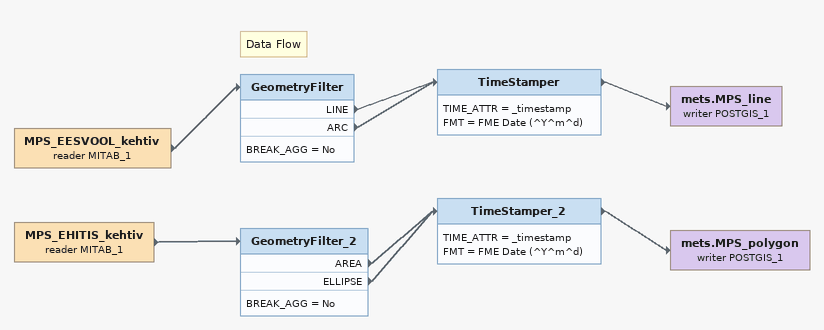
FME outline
MPS_EESVOOL_kehtiv (reader MITAB_1)
    -> GeometryFilter
Note: Data Flow
GeometryFilter
    BREAK_AGG = No
    LINE -> TimeStamper
    ARC -> TimeStamper
TimeStamper
    TIME_ATTR = _timestamp
    FMT = FME Date (^Y^m^d)
    -> mets.MPS_line (writer POSTGIS_1)
mets.MPS_line (writer POSTGIS_1)
MPS_EHITIS_kehtiv (reader MITAB_1)
    -> GeometryFilter_2
GeometryFilter_2
    BREAK_AGG = No
    AREA -> TimeStamper_2
    ELLIPSE -> TimeStamper_2
TimeStamper_2
    TIME_ATTR = _timestamp
    FMT = FME Date (^Y^m^d)
    -> mets.MPS_polygon (writer POSTGIS_1)
mets.MPS_polygon (writer POSTGIS_1)
